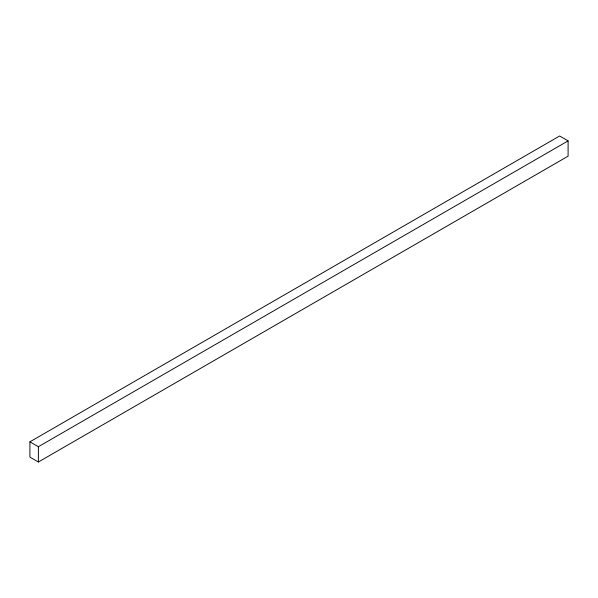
<?xml version="1.0" encoding="UTF-8"?>
<svg xmlns="http://www.w3.org/2000/svg" width="598" height="598" viewBox="0 0 598 598"><rect width="100%" height="100%" fill="white"/><g stroke="black" fill="none" stroke-linecap="round" stroke-linejoin="round"><path stroke-width="0.9" d="M29.9 441.825L559.623 135.993L568.1 140.881L568.1 156.175L38.377 462.007L29.9 457.119L29.9 441.825L38.377 446.721L568.1 140.881M38.377 446.721L38.377 462.007"/></g></svg>
